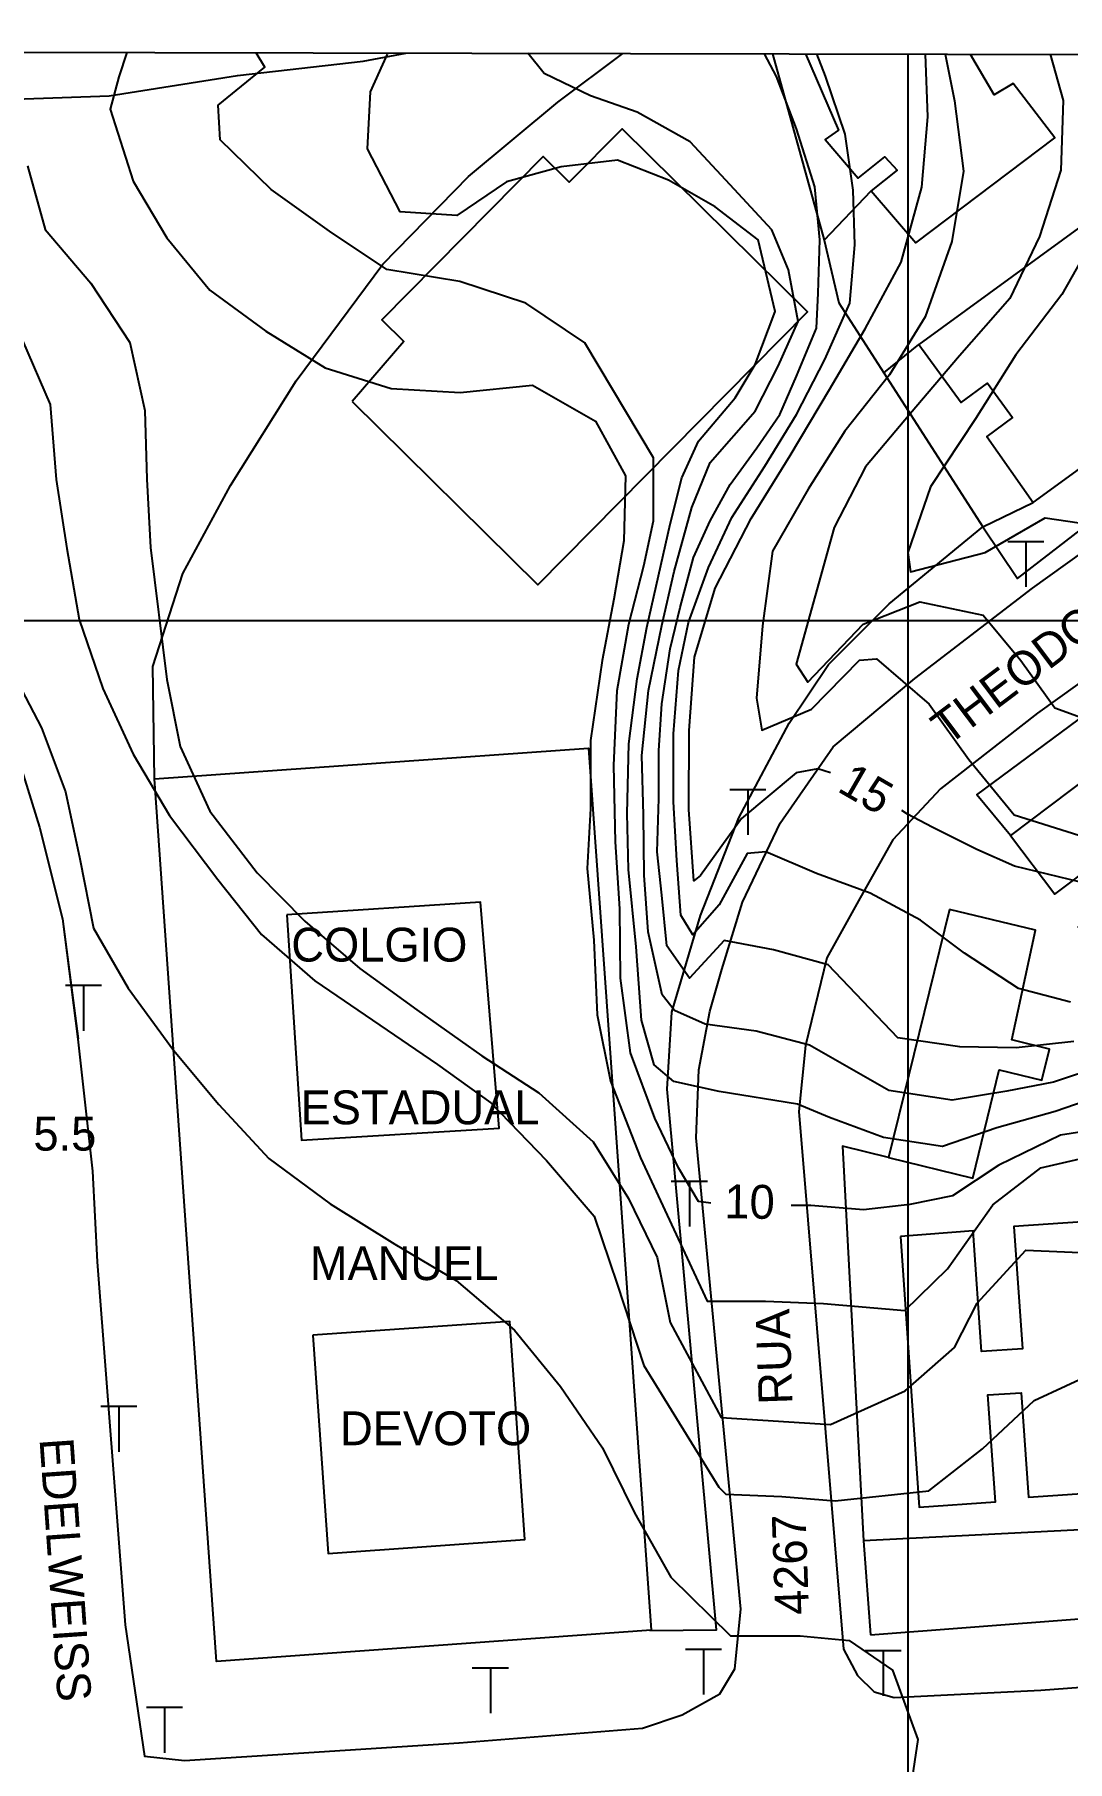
# Model space of a CAD drawing. Extents: x 555347 to 556479, y 8560498 to 8561653.
# Drawn here: x 556122.6 to 556214.1, y 8561498.9 to 8561651.9 of the extents above; entities that cross this region are included whole.
import ezdxf

# ---------------------------------------------------------------- set-up
doc = ezdxf.new("R2010")
doc.units = 0
doc.header["$MEASUREMENT"] = 0
for name, color, linetype in [('10', 24, 'CONTINUOUS'), ('12', 3, 'CONTINUOUS'), ('13', 3, 'CONTINUOUS'), ('38', 255, 'CONTINUOUS'), ('4', 255, 'CONTINUOUS'), ('40', 255, 'CONTINUOUS'), ('43', 212, 'CONTINUOUS'), ('44', 255, 'CONTINUOUS'), ('5', 1, 'CONTINUOUS'), ('50', 255, 'CONTINUOUS'), ('6', 2, 'CONTINUOUS'), ('7', 42, 'CONTINUOUS')]:
    doc.layers.add(name, color=color, linetype=linetype)

# ---------------------------------------------------------------- blocks, each defined once
blk = doc.blocks.new('COD013', base_point=(555984.05, 8561208.14))
at = {"layer": '50'}
for p, q in [((555985.645993, 8561212.14), (555982.445993, 8561212.14)), ((555984.0524, 8561212.1364), (555984.0524, 8561208.1444))]:
    blk.add_line(p, q, dxfattribs=at)

msp = doc.modelspace()

# ---------------------------------------------------------------- linework, layer by layer
at = {"layer": '10'}
for points in [[(556187.99, 8561650.2), (556192.58, 8561633.67), (556196.73, 8561638.05)], [(556192.58, 8561633.67), (556193.88, 8561628.13), (556206.65, 8561608.28)]]:
    msp.add_lwpolyline(points, dxfattribs=at)
for points in [[(556133.23, 8561585.96, 14.22), (556133.07, 8561595.91, 11.75), (556135.74, 8561604.16, 12.05), (556139.96, 8561611.96, 12.53), (556145.78, 8561621.23, 13.3), (556153.45, 8561631.55, 13.81), (556161.05, 8561639.33, 13.99), (556168.98, 8561645.92, 14.13), (556174.73, 8561650.23, 0)], [(556197.85, 8561621.94, 20.4), (556200.96, 8561624.45, 36.45)], [(556206.65, 8561608.28, 22.58), (556209.7, 8561603.72, 20.31), (556219.57, 8561611.34, 20.64), (556217.09, 8561614.79, 20.69)], [(556177.11, 8561510.51, 18.87), (556183.04, 8561510.56, 9.42), (556178.67, 8561558.46, 14.37), (556179.07, 8561565.29, 14.72), (556181.63, 8561573.84, 15.68), (556185, 8561582.51, 17.31), (556189.48, 8561590.88, 18.47), (556192.96, 8561596.09, 19.69), (556198.34, 8561601.47, 20.28), (556206.65, 8561608.28, 22.58), (556211.11, 8561610.44, 36.23)], [(556209.08, 8561580.95, 34.6), (556206.1, 8561584.53, 0), (556229.29, 8561601.7, 21.69)], [(556198.28, 8561552.4, 32.78), (556194.19, 8561553.42, 0), (556196.06, 8561518.45, 10.92)]]:
    msp.add_polyline3d(points, dxfattribs=at)
at = {"layer": '12'}
for points in [[(556119.53, 8561592.94), (556123.03, 8561581.68), (556125.08, 8561573.56), (556126.43, 8561562.88), (556127.72, 8561551.21), (556128.13, 8561543.16), (556130.62, 8561511), (556132.35, 8561499.38), (556135.88, 8561498.99), (556160.23, 8561500.55), (556160.23, 8561500.55), (556176.47, 8561501.85), (556180, 8561503.04), (556183.33, 8561504.89), (556184.66, 8561507.12), (556185.18, 8561512.39), (556181.22, 8561554.14), (556181.48, 8561560.17), (556182.45, 8561565.35), (556183.52, 8561569.08), (556185.34, 8561575.04), (556188.67, 8561582.02), (556193.36, 8561588.79), (556200.62, 8561594.86), (556211.04, 8561602.85), (556276.84, 8561650.02)], [(556248.08, 8561618.01), (556211.48, 8561591.78), (556202.88, 8561585.06), (556198.66, 8561580.56), (556195.76, 8561575.42), (556192.8, 8561570.11), (556190.91, 8561562.33), (556190.32, 8561556.49), (556194.29, 8561508.86), (556195.52, 8561506.51), (556197.02, 8561505.06), (556198.78, 8561504.58), (556211.79, 8561505.22), (556222.4, 8561506.02)]]:
    msp.add_lwpolyline(points, dxfattribs=at)
at = {"layer": '13'}
msp.add_lwpolyline([(556088.35, 8561647.44), (556100.21, 8561646.28), (556112.5, 8561645.88), (556129.22, 8561646.47), (556140.58, 8561648.27), (556151.72, 8561649.53), (556155.49, 8561650.26)], dxfattribs=at)
at = {"layer": '43'}
for points in [[(556119.53, 8561592.94), (556123.03, 8561581.68), (556125.08, 8561573.56), (556126.47, 8561562.91), (556126.43, 8561562.88), (556127.72, 8561551.21), (556128.13, 8561543.16), (556130.62, 8561511), (556132.35, 8561499.38), (556135.88, 8561498.99), (556160.23, 8561500.55), (556160.23, 8561500.55), (556176.47, 8561501.85), (556180, 8561503.04), (556183.33, 8561504.89), (556184.66, 8561507.12), (556185.18, 8561512.39), (556181.22, 8561554.14), (556181.48, 8561560.17), (556182.45, 8561565.35), (556183.52, 8561569.08), (556185.34, 8561575.04), (556188.67, 8561582.02), (556193.36, 8561588.79), (556200.62, 8561594.86), (556211.04, 8561602.85), (556276.84, 8561650.02)], [(556248.08, 8561618.01), (556211.48, 8561591.78), (556202.88, 8561585.06), (556198.66, 8561580.56), (556195.76, 8561575.42), (556192.8, 8561570.11), (556190.91, 8561562.33), (556190.32, 8561556.49), (556194.29, 8561508.86), (556195.52, 8561506.51), (556197.02, 8561505.06), (556198.78, 8561504.58), (556211.79, 8561505.22), (556222.4, 8561506.02)]]:
    msp.add_lwpolyline(points, dxfattribs=at)
at = {"layer": '44'}
msp.add_lwpolyline([(555346.52, 8560499.92), (555348.83, 8561651.9), (556478.43, 8561649.61), (556476.07, 8560497.63)], close=True, dxfattribs=at)
for points in [[(556200, 8561650.18), (556200, 8560498.19)], [(555348.73, 8561600), (556478.32, 8561600)]]:
    msp.add_lwpolyline(points, dxfattribs=at)
at = {"layer": '5'}
for points in [[(556182.52, 8561548.36, 10), (556181.43, 8561548.52, 10), (556179.67, 8561551.5, 10), (556177.56, 8561555.9, 10), (556175.4, 8561561.67, 10), (556174.52, 8561568.3, 10), (556174.48, 8561574.44, 10), (556174.08, 8561580.38, 10), (556173.93, 8561587.15, 10), (556174.22, 8561593.78, 10), (556175.25, 8561599.67, 10), (556176.58, 8561604.83, 10), (556177.46, 8561608.81, 10), (556177.46, 8561614.41, 10), (556171.36, 8561624.59, 10), (556166.12, 8561628.11, 10), (556160.28, 8561630.02, 10), (556153.82, 8561631.09, 10), (556148.74, 8561634.48, 10), (556143.56, 8561638.17, 10), (556139.05, 8561642.57, 10), (556138.87, 8561645.65, 10), (556143, 8561649.01, 10), (556142.22, 8561650.29, 10)], [(556193.14, 8561586.48, 15), (556192.02, 8561586.84, 15), (556190.09, 8561586.48, 15), (556185.24, 8561582.45, 15), (556181.61, 8561577.38, 15), (556181.01, 8561576.92, 15), (556180.59, 8561583.25, 15), (556180.61, 8561590.24, 15), (556181.07, 8561596.74, 15), (556182.92, 8561602.85, 15), (556186.1, 8561609.03, 15), (556189.56, 8561614.6, 15), (556193.05, 8561620.45, 15), (556196.2, 8561625.84, 15), (556199.41, 8561631.73, 15), (556201.22, 8561638.38, 15), (556201.76, 8561644.62, 15), (556201.57, 8561650.17, 15)], [(556215.28, 8561576.79, 15), (556209.44, 8561578.21, 15), (556206.1, 8561579.71, 15), (556202.15, 8561581.67, 15), (556199.96, 8561582.84, 15), (556199.46, 8561583.16, 15)], [(556219.92, 8561555.39, 10), (556213.52, 8561554.4, 10), (556208.07, 8561551.74, 10), (556203.95, 8561549.02, 10), (556200.18, 8561548.25, 10), (556196.05, 8561547.76, 10), (556191.39, 8561548.16, 10), (556190.24, 8561548.16, 10), (556189.64, 8561548.16, 10)]]:
    msp.add_polyline3d(points, dxfattribs=at)
at = {"layer": '6'}
for points in [[(556130.77, 8561650.31, 9), (556130.06, 8561648.16, 9), (556129.3, 8561645.29, 9), (556131.33, 8561638.9, 9), (556134.31, 8561633.9, 9), (556138.14, 8561629.24, 9), (556143.08, 8561625.62, 9), (556148.35, 8561622.38, 9), (556154.21, 8561620.54, 9), (556160.3, 8561620.2, 9), (556166.73, 8561620.83, 9), (556172.31, 8561617.65, 9), (556174.96, 8561612.79, 9), (556174.81, 8561607.04, 9), (556173.93, 8561601.88, 9), (556172.9, 8561596.43, 9), (556171.87, 8561589.36, 9), (556171.87, 8561583.32, 9), (556171.57, 8561578.02, 9), (556172.16, 8561571.68, 9), (556172.45, 8561565.06, 9), (556173.63, 8561559.16, 9), (556176.29, 8561552.39, 9), (556182.22, 8561539.69, 9), (556187.37, 8561539.69, 9), (556192.52, 8561539.49, 9), (556199.73, 8561538.87, 9), (556203.5, 8561542.54, 9), (556207.51, 8561548.22, 9), (556211.79, 8561551.5, 9), (556217.53, 8561552.83, 9)], [(556217.11, 8561560.48, 12), (556212.9, 8561559.09, 12), (556208.76, 8561558.28, 12), (556203.93, 8561557.5, 12), (556198.31, 8561558.34, 12), (556191.29, 8561562.36, 12), (556186.55, 8561563.59, 12), (556182.02, 8561564.21, 12), (556179.3, 8561565.42, 12), (556178.23, 8561566.82, 12), (556176.99, 8561572.4, 12), (556176.61, 8561577.43, 12), (556176.56, 8561582.78, 12), (556176.43, 8561588.04, 12), (556177.02, 8561593.78, 12), (556178.2, 8561599.53, 12), (556179.29, 8561604.33, 12), (556180.85, 8561609.99, 12), (556182.46, 8561613.98, 12), (556186.45, 8561618.53, 12), (556188.51, 8561622.51, 12), (556190.28, 8561626.49, 12), (556189.4, 8561631.05, 12), (556187.93, 8561634.6, 12), (556184.24, 8561638.57, 12), (556180.7, 8561642.4, 12), (556176, 8561645.02, 12), (556171.86, 8561646.48, 12), (556167.76, 8561648.46, 12), (556166.3, 8561650.24, 12)], [(556220, 8561558.87, 11), (556213.06, 8561556.5, 11), (556207.88, 8561555.04, 11), (556203.07, 8561553.38, 11), (556197.83, 8561554.17, 11), (556193.04, 8561555.95, 11), (556190.22, 8561557.14, 11), (556183.27, 8561558.27, 11), (556179.26, 8561559.13, 11), (556177.5, 8561560.62, 11), (556176.39, 8561564.59, 11), (556175.92, 8561571.07, 11), (556175.22, 8561577.92, 11), (556175.11, 8561582.88, 11), (556175.25, 8561589.07, 11), (556175.99, 8561594.81, 11), (556176.87, 8561599.38, 11), (556178.94, 8561608.51, 11), (556179.97, 8561612.64, 11), (556181.44, 8561615.88, 11), (556184.68, 8561619.71, 11), (556186.45, 8561622.66, 11), (556188.22, 8561627.37, 11), (556186.74, 8561633.7, 11), (556182.91, 8561636.65, 11), (556178.79, 8561639.01, 11), (556174.26, 8561640.77, 11), (556169.27, 8561640.17, 11), (556164.43, 8561638.86, 11), (556160.02, 8561635.86, 11), (556155.01, 8561636.19, 11), (556152.09, 8561641.76, 11), (556152.36, 8561646.82, 11), (556153.87, 8561650.16, 11)], [(556214.69, 8561562.68, 13), (556209.6, 8561562.13, 13), (556204.59, 8561562.21, 13), (556199.1, 8561563.01, 13), (556192.93, 8561569.47, 13), (556188.08, 8561570.81, 13), (556183.72, 8561571.65, 13), (556180.65, 8561568.29, 13), (556178.64, 8561571.16, 13), (556178.2, 8561575.64, 13), (556177.76, 8561579.49, 13), (556177.91, 8561584.21, 13), (556177.91, 8561588.48, 13), (556178.2, 8561592.6, 13), (556178.94, 8561597.47, 13), (556179.82, 8561601.15, 13), (556181, 8561605.57, 13), (556182.47, 8561608.81, 13), (556184.24, 8561612.05, 13), (556186.6, 8561615.29, 13), (556188.66, 8561618.24, 13), (556190.13, 8561621.63, 13), (556191.9, 8561625.9, 13), (556192.05, 8561628.99, 13), (556192.2, 8561633.7, 13), (556191.75, 8561638.42, 13), (556190.13, 8561643.54, 13), (556188.35, 8561648.19, 13), (556187.3, 8561650.2, 13)], [(556214.41, 8561566.16, 14), (556209.81, 8561567.39, 14), (556205, 8561570.51, 14), (556201.12, 8561573.44, 14), (556196.66, 8561575.84, 14), (556191.91, 8561577.57, 14), (556187.42, 8561579.5, 14), (556185.75, 8561579.33, 14), (556183.26, 8561574.8, 14), (556180.93, 8561572.13, 14), (556179.87, 8561573.88, 14), (556179.52, 8561578.71, 14), (556179.23, 8561583.91, 14), (556179.23, 8561589.95, 14), (556179.67, 8561595.55, 14), (556180.56, 8561599.82, 14), (556182.33, 8561604.68, 14), (556184.39, 8561609.1, 14), (556187.33, 8561613.67, 14), (556190.13, 8561618.24, 14), (556192.64, 8561623.1, 14), (556194.85, 8561628.11, 14), (556195.29, 8561633.26, 14), (556195.14, 8561638.1, 14), (556194.43, 8561643.07, 14), (556192.7, 8561648.21, 14), (556191.94, 8561650.19, 14)], [(556203.3, 8561650.17, 16), (556204.14, 8561646.03, 16), (556204.93, 8561639.79, 16), (556203.9, 8561633.55, 16), (556201.52, 8561626.9, 16), (556198.37, 8561621.76, 16), (556194.41, 8561616.76, 16), (556191.16, 8561611.61, 16), (556187.99, 8561606.12, 16), (556187.12, 8561599.5, 16), (556186.57, 8561593.12, 16), (556187.05, 8561590.26, 16), (556191.45, 8561592.12, 16), (556195.72, 8561596.47, 16), (556197.21, 8561596.6, 16), (556201.88, 8561592.58, 16), (556205.39, 8561587.67, 16), (556209.41, 8561582.77, 16), (556215.16, 8561580.98, 16)], [(556212.61, 8561650.15, 17), (556213.75, 8561646.06, 17), (556213.55, 8561639.88, 17), (556211.67, 8561634, 17), (556209.04, 8561628.5, 17), (556204.57, 8561623.42, 17), (556200.2, 8561618.29, 17), (556196.25, 8561613.61, 17), (556193.47, 8561608.24, 17), (556190.08, 8561596.13, 17), (556191.13, 8561594.53, 17), (556196.03, 8561599.67, 17), (556201.06, 8561601.65, 17), (556206.67, 8561600.46, 17), (556210.02, 8561596.44, 17), (556213.03, 8561592.25, 17), (556218.4, 8561590.3, 17)], [(556121.96, 8561640.27, 8), (556123.54, 8561634.63, 8), (556127.58, 8561629.87, 8), (556131.04, 8561624.61, 8), (556132.37, 8561618.6, 8), (556132.53, 8561612.51, 8), (556132.88, 8561606.45, 8), (556134.32, 8561594.75, 8), (556135.51, 8561588.82, 8), (556138.12, 8561583.1, 8), (556142.32, 8561577.63, 8), (556146.56, 8561573.35, 8), (556151.42, 8561569.16, 8), (556156.46, 8561565.49, 8), (556162.24, 8561561.43, 8), (556167.3, 8561558.13, 8), (556172.1, 8561553.79, 8), (556175.24, 8561548.79, 8), (556177.76, 8561543.55, 8), (556178.94, 8561537.8, 8), (556183.46, 8561529.39, 8), (556193.14, 8561528.77, 8), (556199.74, 8561531.74, 8), (556204.13, 8561535.59, 8), (556206.15, 8561539.5, 8), (556210.46, 8561544.21, 8), (556216.63, 8561543.94, 8)], [(556216.68, 8561634.23, 18), (556213.64, 8561628.86, 18), (556209.57, 8561623.52, 18), (556205.99, 8561617.85, 18), (556202.01, 8561611.82, 18), (556199.99, 8561606.02, 18), (556200.23, 8561604.3, 18), (556206.84, 8561606.02, 18), (556212.15, 8561609.09, 18), (556218.39, 8561608.16, 18)], [(556121.53, 8561624.79, 7), (556123.97, 8561619.12, 7), (556124.5, 8561612.49, 7), (556125.45, 8561606.38, 7), (556126.55, 8561600.07, 7), (556128.65, 8561593.95, 7), (556131.33, 8561588.15, 7), (556134.56, 8561582.7, 7), (556138.83, 8561577.05, 7), (556142.71, 8561572.17, 7), (556147.44, 8561568.07, 7), (556158.31, 8561560.64, 7), (556163.03, 8561557.25, 7), (556167.97, 8561552.15, 7), (556172.2, 8561547.22, 7), (556174.22, 8561541.19, 7), (556176.58, 8561533.97, 7), (556183.25, 8561523.21, 7), (556183.87, 8561522.59, 7), (556188.82, 8561522.39, 7), (556193.55, 8561521.98, 7), (556201.84, 8561522.89, 7), (556206.6, 8561526.61, 7), (556211.18, 8561530.88, 7), (556216.79, 8561533.48, 7)], [(556120.37, 8561595.9, 6), (556123.21, 8561590.47, 6), (556125.33, 8561584.81, 6), (556126.6, 8561578.87, 6), (556127.83, 8561572.72, 6), (556130.89, 8561567.41, 6), (556134.91, 8561561.93, 6), (556138.93, 8561557.1, 6), (556143.36, 8561552.33, 6), (556148.78, 8561548.32, 6), (556154.52, 8561544.73, 6), (556159.97, 8561541.51, 6), (556165.13, 8561537.1, 6), (556169.21, 8561532.12, 6), (556172.94, 8561526.68, 6), (556175.77, 8561520.93, 6), (556179, 8561515.24, 6), (556184.28, 8561510.03, 6), (556190.46, 8561510.03, 6), (556194.79, 8561509.62, 6), (556198.64, 8561507, 6), (556200.88, 8561500.86, 6), (556199.99, 8561494.92, 6)]]:
    msp.add_polyline3d(points, dxfattribs=at)
at = {"layer": '7'}
msp.add_lwpolyline([(556190.92, 8561650.19), (556193.86, 8561643.44), (556192.67, 8561642.6), (556195.58, 8561639.17), (556197.96, 8561641.07), (556199.05, 8561639.87), (556196.73, 8561638.05), (556200.69, 8561633.46), (556213.03, 8561642.75), (556209.33, 8561647.57), (556207.64, 8561646.55), (556205.55, 8561650.13)], dxfattribs=at)
for points in [[(556150.74, 8561619.39, 19.52), (556167.21, 8561603.14, 19.47), (556191.1, 8561627.34, 19.35), (556174.66, 8561643.56, 19.48), (556169.98, 8561638.82, 19.66), (556167.66, 8561641.1, 19.48), (556153.38, 8561626.63, 19.43), (556155.32, 8561624.71, 19.55)], [(556211.11, 8561610.44, 36.23), (556230.47, 8561624.52, 36.78), (556226.42, 8561630.09, 36.76), (556223.79, 8561628.18, 36.75), (556221.52, 8561630.85, 36.75), (556223.9, 8561632.76, 36.8), (556219.91, 8561638.23, 36.88), (556200.96, 8561624.45, 36.45), (556204.72, 8561619.29, 36.46), (556207.06, 8561621, 36.47), (556209.27, 8561617.96, 36.47), (556206.99, 8561616.3, 36.46)], [(556228.44, 8561595.54, 34.17), (556209.08, 8561580.95, 34.6), (556213.02, 8561575.73, 34.49), (556220.41, 8561581.3, 37.26), (556222.54, 8561578.47, 34.7), (556215.1, 8561572.86, 34.2), (556218.96, 8561567.74, 34.27), (556238.2, 8561582.24, 34.27), (556234.45, 8561587.22, 34.27), (556225.89, 8561580.95, 34.27), (556224.1, 8561583.54, 34.5), (556232.65, 8561589.97, 34.41)], [(556133.23, 8561585.96, 14.22), (556171.69, 8561588.69, 14.24), (556177.24, 8561510.54, 14.17), (556138.71, 8561507.76, 14.42)], [(556144.95, 8561573.91, 13.45), (556146.26, 8561553.94, 13.9), (556163.76, 8561555.01, 13.71), (556162.13, 8561575.03, 13.45)], [(556203.68, 8561574.39, 32.53), (556198.28, 8561552.4, 32.78), (556205.74, 8561550.57, 32.43), (556208.09, 8561560.18, 32.78), (556211.87, 8561559.25, 34.79), (556212.55, 8561562.02, 34.93), (556209.2, 8561562.84, 32.81), (556211.32, 8561572.56, 32.76)], [(556199.33, 8561545.41, 30.74), (556201.01, 8561521.42, 30.54), (556207.75, 8561521.89, 30.62), (556207.08, 8561531.37, 33.64), (556210.04, 8561531.57, 30.97), (556210.69, 8561522.31, 30.7), (556217.15, 8561522.76, 30.25), (556215.48, 8561546.71, 30.3), (556209.38, 8561546.29, 30.3), (556210.14, 8561535.47, 33.76), (556206.52, 8561535.21, 30.76), (556205.77, 8561545.92, 30.54)], [(556147.25, 8561536.66, 13.36), (556148.63, 8561517.34, 13.52), (556166.05, 8561518.57, 12.99), (556164.72, 8561537.87, 13.43)], [(556196.68, 8561510.12, 10.71), (556224.04, 8561512.22, 11.38), (556223.46, 8561519.84, 11.36), (556196.06, 8561518.45, 10.92)]]:
    msp.add_polyline3d(points, close=True, dxfattribs=at)

# ---------------------------------------------------------------- block references
at = {"layer": '50'}
for p in [(556210.46, 8561602.97, 20.01), (556185.82, 8561580.98, 14.75), (556126.93, 8561563.64, 6.4), (556180.63, 8561546.28, 10.49), (556130.07, 8561526.34, 5.88), (556181.89, 8561504.82, 6.55), (556197.8, 8561504.71, 6.56), (556162.99, 8561503.18, 6.15), (556134.11, 8561499.67, 5.62)]:
    msp.add_blockref('COD013', p, dxfattribs=at)

# ---------------------------------------------------------------- texts
at = {"layer": '38'}
for s, rotation, p in [('THEODOMIRO', 37, (556203.56, 8561588.84)), ('RUA', 92, (556189.78, 8561530.57)), ('EDELWEISS', 274, (556123.03, 8561527.47)), ('4267', 92, (556191.24, 8561511.93))]:
    msp.add_text(s, height=3, rotation=rotation, dxfattribs=at).set_placement(p)
at = {"layer": '4'}
msp.add_text('5.5', height=3, dxfattribs=at).set_placement((556122.49, 8561553.02, 5.5))
at = {"layer": '40'}
for s, p in [('COLGIO', (556145.35, 8561569.77)), ('ESTADUAL', (556146.17, 8561555.35)), ('MANUEL', (556146.99, 8561541.55)), ('DEVOTO', (556149.67, 8561526.92))]:
    msp.add_text(s, height=3, dxfattribs=at).set_placement(p)
at = {"layer": '5'}
for s, rotation, p in [('15', 330, (556193.63, 8561584.91)), ('10', 359, (556183.71, 8561547.04))]:
    msp.add_text(s, height=3, rotation=rotation, dxfattribs=at).set_placement(p)

doc.saveas('drawing.dxf')
